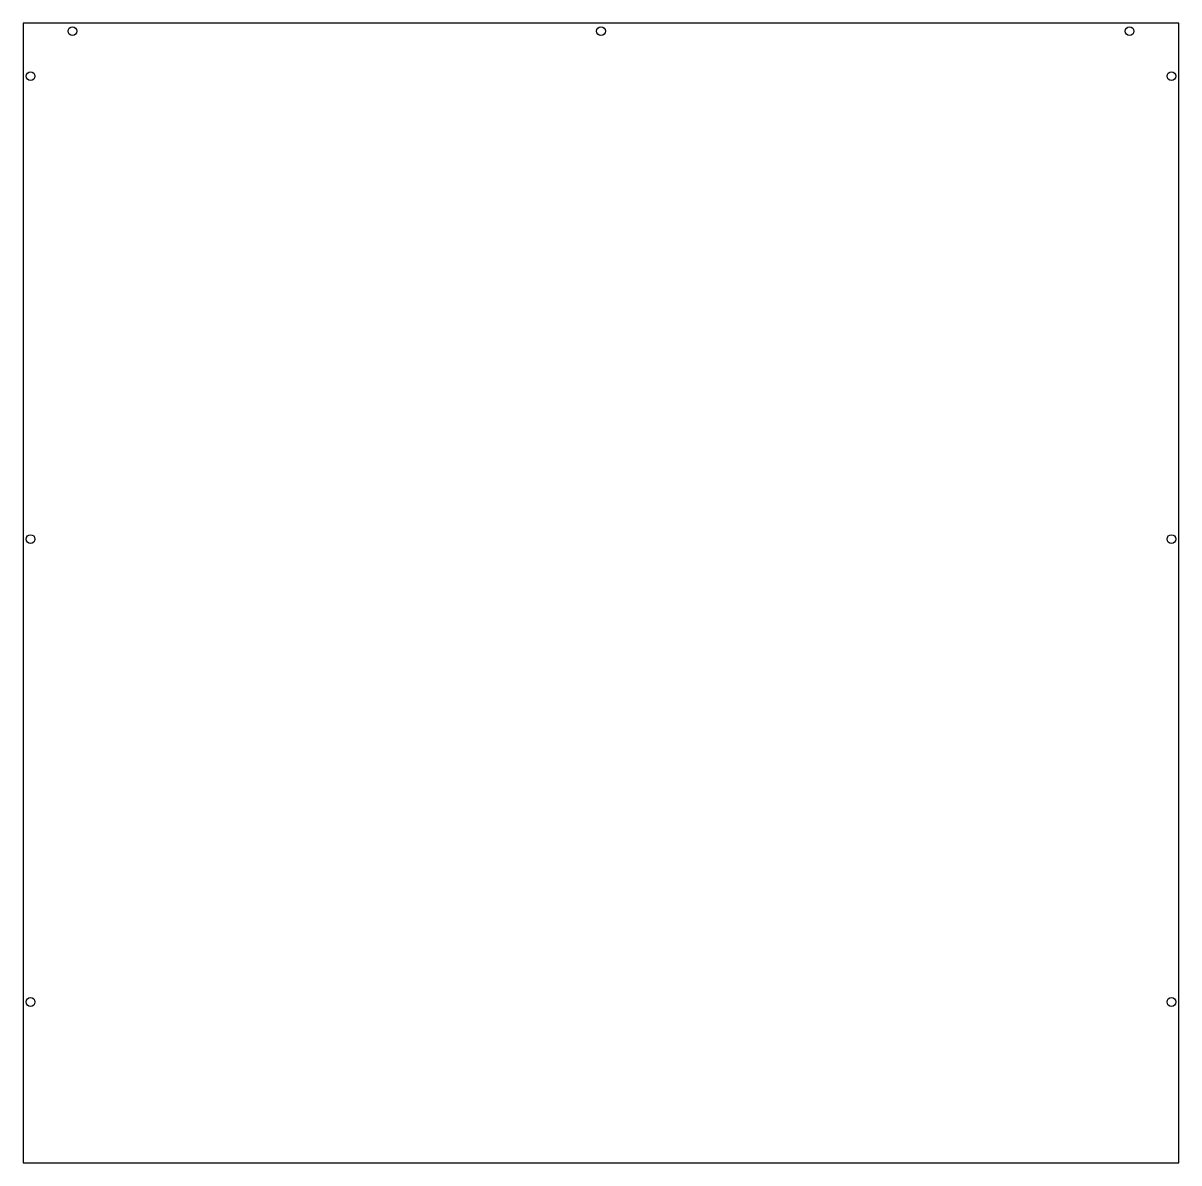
# Model space of a CAD drawing. Header units: millimetres. Extents: x -231 to 231, y 89 to 544.
import ezdxf

# ---------------------------------------------------------------- set-up
doc = ezdxf.new("R2010")
doc.units = ezdxf.units.MM
doc.layers.get('0').update_dxf_attribs({"linetype": 'CONTINUOUS'})

msp = doc.modelspace()

# ---------------------------------------------------------------- linework, layer by layer
msp.add_lwpolyline([(-231, 544), (-231, 88.5), (231, 88.5), (231, 544)], close=True)
for centre in [(-211.3, 540.8), (0, 540.8), (211.3, 540.8), (-228, 522.8), (228, 522.8), (-228, 337.8), (228, 337.8), (-228, 152.8), (228, 152.8)]:
    msp.add_circle(centre, 1.75)

doc.saveas('drawing.dxf')
